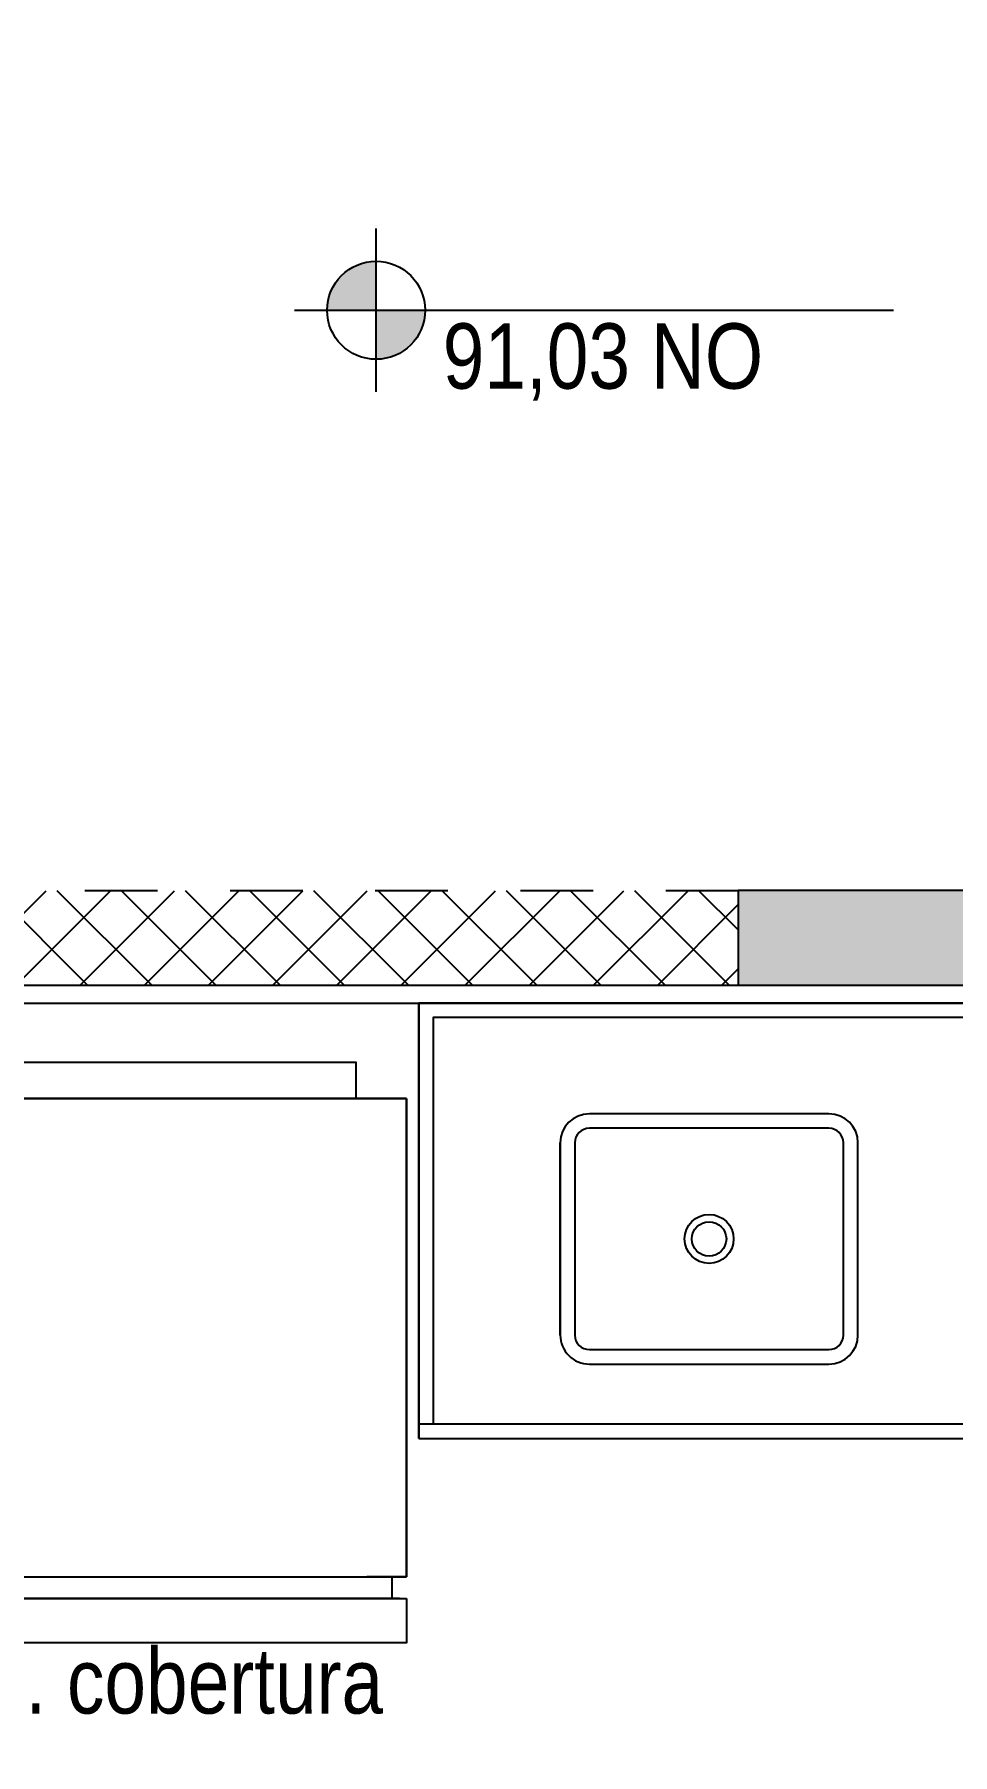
# Model space of a CAD drawing. Header units: metres. Extents: x -40 to 570, y -25 to 184.
# Drawn here: x 107.686 to 108.95, y -5.64 to -3.27 of the extents above; entities that cross this region are included whole.
import ezdxf
from ezdxf.enums import TextEntityAlignment as Align

# ---------------------------------------------------------------- set-up
doc = ezdxf.new("R2010")
doc.units = ezdxf.units.M
doc.linetypes.add('DUPLEX SUPERIOR$0$DASHEDX2', pattern=[1.5, 1, -0.5])
for name, color, linetype in [('ARQ-DIM', 2, 'Continuous'), ('ARQ-SIM', 1, 'Continuous'), ('ARQ-TXT', 2, 'Continuous'), ('DUPLEX SUPERIOR$0$1', 232, 'DUPLEX SUPERIOR$0$DASHEDX2'), ('DUPLEX SUPERIOR$0$102', 232, 'Continuous'), ('DUPLEX SUPERIOR$0$3', 2, 'Continuous'), ('DUPLEX SUPERIOR$0$4', 2, 'Continuous'), ('DUPLEX SUPERIOR$0$5', 232, 'Continuous'), ('DUPLEX SUPERIOR$0$ARQ-ALV ACAB', 4, 'Continuous'), ('DUPLEX SUPERIOR$0$ARQ-ALV OSSO', 5, 'Continuous'), ('DUPLEX SUPERIOR$0$ARQ-HID', 7, 'Continuous'), ('DUPLEX SUPERIOR$0$ARQ-MOB', 7, 'Continuous')]:
    doc.layers.add(name, color=color, linetype=linetype)
doc.styles.add('Adesa', font='ARIALN.TTF')
doc.styles.add('M50', font='ARIALN.TTF', dxfattribs={"height": 0.15})

# ---------------------------------------------------------------- blocks, each defined once
blk = doc.blocks.new('DUPLEX SUPERIOR$0$MOB_Jacuzzi-SPA J180 Quality')
h = blk.add_hatch()
h.set_pattern_fill('DOTS', color=251, scale=30, style=0)
h.set_pattern_definition([(4.10194108912218e-14, (-1.818989403545856e-12, 0), (0.9374999999999999, 1.875), [0, -1.875])])
h.paths.add_polyline_path([(333.0059079867951, -53.49014315542081), (278.5059079867933, -53.49014315542081), (278.5059079867933, -107.9901431554208, 0.4142135623731036)])
h.paths.add_polyline_path([(278.5059079867933, -53.49014315542081), (242.6924444393844, -53.49014315542081, -0.01876329975615347), (241.8449090056511, -80.25742323036684, 0.3064505103350357), (254.7750401217563, -102.5523068905459, 0.1131072963611675), (278.5059079867933, -107.9901431554208)])
h.paths.add_polyline_path([(333.0059079867951, -53.49014315542081, 0.4142135623730925), (278.5059079867933, 1.00985684457919), (278.5059079867933, -53.49014315542081)])
h.paths.add_polyline_path([(278.5059079867933, 1.00985684457919, 0.1538020056694414), (247.2656579408995, -8.832593098679354, 0.5426037644256235), (247.4931320416199, -15.53572910868752, -0.75981502956819), (244.5059079867933, -26.27544574908097), (244.1903460271387, -26.27544574908097, 0.4353550895778438), (241.7043028477019, -28.96139153857803, -0.01719849777577231), (242.6924444393844, -53.49014315542081), (278.5059079867933, -53.49014315542081)])
h.paths.add_polyline_path([(766.005907986797, -48.29598532693853), (1414.815431796322, -48.29598532693853), (1414.815431796322, 326.7040146730615), (766.005907986797, 326.7040146730615)], flags=9)
blk = doc.blocks.new('DUPLEX SUPERIOR$0$GELADEIRA')
for p, q in [((-0.009807916487375223, 0.7391569013258277), (-0.664674120779182, 0.7391569013258277)), ((-0.05502648320498338, 0.7391492746525046), (-0.009807923656921957, 0.7391569013276467)), ((-0.009807916487261537, 0.7391569013267372), (-0.05502143961894035, 0.7391492755010631)), ((-0.7099985621437099, 0.7092458692974333), (-0.7099985621414362, 0.05000082608273715)), ((-0.7099985621413225, 0.7092458692974333), (1.437859395991836e-06, 0.7092458692974333)), ((-0.7099985621414362, 0.05000082608182765), (-0.7099985621414362, 0.7092458692974333)), ((-0.7099985621413225, 0.05000082608273715), (-0.7099985621413225, 0.7092458692974333)), ((1.437857008568244e-06, 0.7092458693010713), (-0.05502143962155515, 0.7092458692992523)), ((-0.05502143961894035, 0.7092458692983428), (1.437859509678674e-06, 0.7092458692983428)), ((1.437859395991836e-06, 0.05000082608353296), (1.437857008568244e-06, 0.7092458693010713)), ((1.437859395991836e-06, 0.7092458692974333), (1.437859395991836e-06, 0.05000082608171397)), ((1.437859509678674e-06, 0.7092458692983428), (1.437859509678674e-06, 0.05000082608262346)), ((-0.7099985621414362, 0.05000082608273715), (1.437859395991836e-06, 0.05000082608353296)), ((1.437859395991836e-06, 0.05000082608171397), (-0.7099985621414362, 0.05000082608182765)), ((1.437859509678674e-06, 0.05000082608262346), (-0.7099985621413225, 0.05000082608273715))]:
    blk.add_line(p, q)
for points in [[(-0.6099985621412998, 0.8000008279891517), (-0.6099985621412998, 0.8240008279891526), (-0.5599985621412884, 0.8240008279891526), (-0.5599985621412884, 0.8000008279891517)], [(-0.6899985621413407, 0.7391569013267372), (-0.6899985621413407, 0.7092458692974333)], [(-0.01999856214047213, 0.7391569013267372), (-0.01999856214047213, 0.7092458692983428)], [(-0.6399985621412725, 0.05000082608273715), (-0.6399985621409314, 8.260826689365786e-07), (-0.06999856214099509, 8.26084942673333e-07), (-0.06999999999999318, 0.04999999999768079)]]:
    blk.add_lwpolyline(points)
blk.add_lwpolyline([(1.437859509678674e-06, 0.7391569013267372), (1.437859509678674e-06, 0.800000827989038), (-0.7099985621413225, 0.8000008279891517), (-0.7099985621413225, 0.7391569013267372)], close=True)
blk = doc.blocks.new('DUPLEX SUPERIOR$0$layout dup sup tipo 2')
at = {"layer": 'DUPLEX SUPERIOR$0$ARQ-MOB', "color": 251, "xscale": -0.01, "yscale": 0.01, "zscale": 0.01}
blk.add_blockref('DUPLEX SUPERIOR$0$MOB_Jacuzzi-SPA J180 Quality', (-13.66236286769004, -4.726520519183633), dxfattribs=at)
at = {"layer": 'DUPLEX SUPERIOR$0$ARQ-MOB', "rotation": 179.9994679149757}
blk.add_blockref('DUPLEX SUPERIOR$0$GELADEIRA', (-23.55819538303319, -4.686305487561877), dxfattribs=at)
blk = doc.blocks.new('DUPLEX SUPERIOR$0$00002ITA-AIT-PR-008-BSE-PLA-TIP-R00$0$Cuba 1')
blk.add_line((0.2050000000000978, 0.305000000000291), (0.2050000000000978, 0.03999999999996362))
for points in [[(0.1650000000001342, -4.547473508864641e-13, 0.414213562373095), (0.2050000000000978, 0.03999999999996362), (0.2050000000000978, 0.305000000000291, 0.414213562373095), (0.1650000000001342, 0.3449999999997999), (-0.1650000000001342, 0.3450000000002547, 0.414213562373095), (-0.2050000000001546, 0.3049999999998363), (-0.2050000000001546, 0.03999999999996362, 0.414213562373095), (-0.165000000000191, -4.547473508864641e-13)], [(-0.165000000000191, 0.02000000000043656), (0.1650000000001342, 0.01999999999952706, 0.414213562373095), (0.1849999999996612, 0.03999999999996362), (0.185000000000116, 0.3049999999998363, 0.414213562373095), (0.1650000000001342, 0.3249999999998181), (-0.1650000000001342, 0.3249999999998181, 0.414213562373095), (-0.185000000000116, 0.3049999999998363), (-0.1849999999996612, 0.03999999999996362, 0.414213562373095)]]:
    blk.add_lwpolyline(points, format="xyb", close=True)
for radius in [0.0337021129208581, 0.0237021129208581]:
    blk.add_circle((0, 0.1725000000001273), radius)
blk = doc.blocks.new('*U1111')
at = {"linetype": 'Continuous'}
blk.add_lwpolyline([(0, 0), (0, 0.5999999918791219), (-1.199999999998907, 0.5999999918791219), (-1.199999999998907, 0)], dxfattribs=at)
at = {"lineweight": -2}
for points in [[(-1.199999999998907, 0), (-1.199999999998907, 0.5999999918791219), (0, 0.5999999918791219), (0, 0)], [(-1.179999999998907, 0.02), (-1.179999999998907, 0.5799999918791219), (-0.02000000000000002, 0.5799999918791219), (-0.02, 0.02000000000000013)], [(0, 0.02), (-1.199999999998907, 0.02)], [(0, 0), (-1.199999999998907, 0)]]:
    blk.add_lwpolyline(points, dxfattribs=at)
at = {"lineweight": -2, "extrusion": (0, 0, -1), "zscale": -1, "rotation": 180}
blk.add_blockref('DUPLEX SUPERIOR$0$00002ITA-AIT-PR-008-BSE-PLA-TIP-R00$0$Cuba 1', (0.4000000000196451, 0.4474999923912041), dxfattribs=at)
blk = doc.blocks.new('DUPLEX SUPERIOR$0$planta duplex superior tipo 4')
at = {"layer": 'DUPLEX SUPERIOR$0$ARQ-ALV ACAB'}
blk.add_lwpolyline([(-7.329752684345325, -3.866373036903077), (-7.330003585578324, -4.766404932704821), (-9.905081515942186, -4.766407250781854)], dxfattribs=at)
at = {"layer": 'DUPLEX SUPERIOR$0$ARQ-ALV OSSO'}
blk.add_lwpolyline([(-7.304969215773181, -3.841373036903077), (-7.30496921577318, -4.791409915575799), (-10.07508151594219, -4.791412316269463), (-10.075029862663, -2.191391346269463)], dxfattribs=at)
at = {"layer": 'DUPLEX SUPERIOR$0$ARQ-HID', "extrusion": (0, 0, -1), "zscale": -1, "rotation": 180}
blk.add_blockref('*U1111', (8.140003643533646, -4.166612850168032), dxfattribs=at)
blk = doc.blocks.new('DUPLEX SUPERIOR$0$_HC5F01AD94B-017')
for p, q in [((1486.502788, -86.80980100000001), (1497.810895, -75.501693)), ((1486.502788, -77.970966), (1488.97206, -75.501693)), ((1508.992248, -94.778686), (1489.715256, -75.501693)), ((1493.64973, -88.501693), (1506.64973, -75.501693)), ((1508.992248, -85.939851), (1498.55409, -75.501693)), ((1508.992248, -77.101016), (1507.392925, -75.501693)), ((1493.876421, -88.501693), (1486.502788, -81.12805999999999)), ((1495.992248, -94.99801), (1508.992248, -81.99801)), ((1508.992248, -103.61752), (1495.992248, -90.61752)), ((1495.992248, -103.836844), (1508.992248, -90.836844)), ((1508.992248, -112.456355), (1495.992248, -99.456355)), ((1495.992248, -112.675679), (1508.992248, -99.675679)), ((1508.992248, -121.29519), (1495.992248, -108.29519)), ((1495.992248, -121.514514), (1508.992248, -108.514514)), ((1516.358012, -137.499789), (1495.992248, -117.134025)), ((1495.992248, -130.353349), (1508.992248, -117.353349)), ((1497.684642, -137.499789), (1510.684642, -124.499789)), ((1506.523477, -137.499789), (1519.523477, -124.499789)), ((1525.196847, -137.499789), (1512.196847, -124.499789)), ((1515.362312, -137.499789), (1528.362312, -124.499789)), ((1534.035682, -137.499789), (1521.035682, -124.499789)), ((1524.201147, -137.499789), (1537.201147, -124.499789)), ((1542.874517, -137.499789), (1529.874517, -124.499789)), ((1533.039982, -137.499789), (1546.039982, -124.499789)), ((1551.713351, -137.499789), (1538.713351, -124.499789)), ((1541.878816, -137.499789), (1554.878816, -124.499789)), ((1560.552186, -137.499789), (1547.552186, -124.499789)), ((1550.717651, -137.499789), (1563.717651, -124.499789)), ((1569.391021, -137.499789), (1556.391021, -124.499789)), ((1559.556486, -137.499789), (1572.556486, -124.499789)), ((1578.229856, -137.499789), (1565.229856, -124.499789)), ((1568.395321, -137.499789), (1581.395321, -124.499789)), ((1587.06869, -137.499789), (1574.06869, -124.499789)), ((1577.234155, -137.499789), (1590.234155, -124.499789)), ((1595.907525, -137.499789), (1582.907525, -124.499789)), ((1586.07299, -137.499789), (1599.07299, -124.499789)), ((1604.74636, -137.499789), (1591.74636, -124.499789)), ((1594.911825, -137.499789), (1607.911825, -124.499789)), ((1613.585195, -137.499789), (1600.585195, -124.499789)), ((1603.75066, -137.499789), (1616.75066, -124.499789)), ((1622.424029, -137.499789), (1609.424029, -124.499789)), ((1612.589494, -137.499789), (1625.589494, -124.499789)), ((1631.262864, -137.499789), (1618.262864, -124.499789)), ((1632.5175, -129.91559), (1627.101699, -124.499789)), ((1507.519178, -137.499789), (1495.992248, -125.972859)), ((1621.428329, -137.499789), (1632.5175, -126.410619)), ((1498.680343, -137.499789), (1495.992248, -134.811694)), ((1630.267164, -137.499789), (1632.5175, -135.249453))]:
    blk.add_line(p, q)
blk = doc.blocks.new('DUPLEX SUPERIOR$0$EST-LO-012-BAR-R00')
at = {"layer": 'DUPLEX SUPERIOR$0$3'}
h = blk.add_hatch(color=8, dxfattribs=at)
h.dxf.hatch_style = 1
h.paths.add_polyline_path([(12.99016600000016, -733.007865), (-0.004451999999901091, -733.007865), (-0.004451999999901091, -859.007865), (12.99016600000016, -859.007865)], flags=16)
h.paths.add_polyline_path([(12.99016600000016, -474.009684), (-0.004451999999901091, -474.009684), (-0.004451999999901091, -600.0096840000001), (12.99016600000016, -600.0096840000001)], flags=16)
h.paths.add_polyline_path([(12.99016600000015, -41.00671599999998), (0, -41.00671599999998), (0, -167.006716), (12.99016600000016, -167.006716)], flags=16)
h.paths.add_polyline_path([(-77.50030500000001, 296.001179), (-239.500305, 296.001179), (-239.500305, 282.9973890000001), (-77.50030500000003, 282.9973890000001)], flags=16)
h.paths.add_polyline_path([(1027.995156, -74.00190399999997), (1014.985014, -74.00190399999997), (1014.985014, -183.00198), (1012.995156, -183.00198), (1012.995156, -196.001904), (1027.995156, -196.001904)], flags=17)
h.paths.add_polyline_path([(-1534.999687, -396.002061), (-1547.999687, -396.002061), (-1547.999687, -566.99002), (-1534.999687, -566.99002), (-1534.999687, -458.0028550000001), (-1532.999904, -458.0028550000001), (-1532.999904, -445.0030369999999), (-1534.999687, -445.0030369999999)], flags=17)
h.paths.add_polyline_path([(-1547.999687, -245.000884), (-1547.999687, -74.00088400000001), (-1534.999687, -74.00088400000001), (-1534.999687, -183.000531), (-1532.999687, -183.000531), (-1532.999687, -196.000349), (-1534.999687, -196.000349), (-1534.999687, -245.000884)])
h.paths.add_polyline_path([(1027.995404, -566.99002), (1014.995404, -566.99002), (1014.995404, -458.0014820000001), (1012.995404, -458.0014820000001), (1012.995404, -444.99002), (1027.995404, -444.99002)])
h.paths.add_polyline_path([(-251.979379, -937.001358), (-251.979379, -924.001358), (-232.0044859999999, -924.000659), (-232.0044859999999, -855.000659), (-213.004486, -855.000659), (-213.004486, -924.000659), (-0.004451999999901091, -924.001358), (-0.004451999999901091, -415.003177), (-213.0112379999999, -415.003177), (-213.0112379999999, -482.000175), (-232.0112379999999, -482.000175), (-232.0112379999999, -396.003177), (280.9957769999999, -396.003177), (280.9957769999999, -409.003386), (12.9955480000001, -409.003386), (12.9955480000001, -937.001358)])
h.paths.add_polyline_path([(-517.003335, -245.000006), (-517.003335, 296.001179), (12.99461800000006, 296.001179), (12.99461800000006, -232.000209), (280.9957769999999, -232.000209), (280.9957769999999, -245), (0, -245), (0, 0), (-249.000312, 0), (-249.000312, 12.998784), (-0.0003050000000257569, 12.998784), (-0.0003050000000257569, 282.9973890000001), (-504.003335, 282.9973890000001), (-504.003335, -245.000006)])
h.paths.add_polyline_path([(-801.0000610000001, -408.999165), (-520.003335, -408.999165), (-520.003335, -395.999165), (-801.0000610000001, -395.999165)], flags=17)
h.paths.add_polyline_path([(719.496112, -409.003033), (719.496112, -396.003386), (459.9960429999999, -396.003386), (459.9960429999999, -541.004109), (472.9960429999999, -541.004109), (472.9960429999999, -409.003033)], flags=17)
h.paths.add_polyline_path([(719.496112, -232.000353), (472.9960429999999, -232.000353), (472.9960429999999, -99.99927699999998), (459.9960429999999, -99.99927699999998), (459.9960429999999, -245), (719.496112, -245)], flags=17)
h.paths.add_polyline_path([(-993.0003099999999, -541.004109), (-980.00031, -541.004109), (-980.00031, -396.003386), (-1239.500379, -396.003386), (-1239.500379, -409.003386), (-993.0003099999999, -409.003386)], flags=17)
h.paths.add_polyline_path([(-993.0003099999999, -99.99927699999998), (-993.0003099999999, -232), (-1239.500379, -232), (-1239.500379, -245), (-980.00031, -245), (-980.00031, -99.99927699999998)], flags=17)
h.paths.add_polyline_path([(-801.0000610000001, -245), (-520.003335, -245), (-520.003335, -232), (-801.0000610000001, -232)], flags=17)
h.paths.add_polyline_path([(-517.003335, -937.0022170000001), (-352.982201, -937.0022170000001), (-352.982201, -924.002217), (-504.003335, -924.002217), (-504.003335, -395.999165), (-517.003335, -395.999165)])
h.paths.add_polyline_path([(574.4795160000001, -14.00285500000001), (593.4795160000001, -14.00285500000001), (593.4795160000001, 35.99714499999999), (574.4795160000001, 35.99714499999999)])
h.paths.add_polyline_path([(574.4795160000001, -677.0005309999999), (593.4795160000001, -677.0005309999999), (593.4795160000001, -627.0005309999999), (574.4795160000001, -627.0005309999999)])
h.paths.add_polyline_path([(-1113.500883, -677.0005309999999), (-1094.500883, -677.0005309999999), (-1094.500883, -627.0005309999999), (-1113.500883, -627.0005309999999)])
h.paths.add_polyline_path([(-1113.500883, -14.00285500000001), (-1094.500883, -14.00285500000001), (-1094.500883, 35.99714499999999), (-1113.500883, 35.99714499999999)])
h.paths.add_polyline_path([(265.9957769999999, -677.0005309999999), (284.9957769999999, -677.0005309999999), (284.9957769999999, -627.0005309999999), (265.9957769999999, -627.0005309999999)])
h.paths.add_polyline_path([(265.9957769999999, -14.00285500000001), (284.9957769999999, -14.00285500000001), (284.9957769999999, 35.99714499999999), (265.9957769999999, 35.99714499999999)])
h.paths.add_polyline_path([(-805.000061, -677.0005309999999), (-786.000061, -677.0005309999999), (-786.000061, -627.0005309999999), (-805.000061, -627.0005309999999)])
h.paths.add_polyline_path([(-805.000061, -14.00285500000001), (-786.000061, -14.00285500000001), (-786.000061, 35.99714499999999), (-805.000061, 35.99714499999999)])
edge = h.paths.add_edge_path()
edge.add_line((-1547.999687, -566.99002), (-1547.999687, -396.002061))
edge.add_line((-1547.999687, -396.002061), (-1534.999687, -396.002061))
edge.add_line((-1534.999687, -396.002061), (-1534.999687, -445.0030369999999))
edge.add_line((-1534.999687, -445.0030369999999), (-1532.999904, -445.0030369999999))
edge.add_line((-1532.999904, -445.0030369999999), (-1532.999904, -458.002855))
edge.add_line((-1532.999904, -458.0028550000001), (-1534.999687, -458.0028550000001))
edge.add_line((-1534.999687, -458.0028550000001), (-1534.999687, -566.99002))
edge.add_line((-1534.999687, -566.99002), (-1547.999904, -566.99002))
edge.add_line((1027.989198, -196.001904), (1012.995156, -196.001904))
edge.add_line((1012.995156, -196.001904), (1012.995156, -183.00198))
edge.add_line((1012.995156, -183.00198), (1014.985014, -183.00198))
edge.add_line((1014.985014, -183.00198), (1014.985014, -74.00190399999997))
edge.add_line((1014.985014, -74.00190399999997), (1027.995156, -74.00190399999997))
edge.add_line((1027.995156, -74.00190399999997), (1027.995156, -196.001904))
h.paths.add_polyline_path([(-1.560016502046425, -178.4788324079127), (-1.560016502046421, -104.4252853410641), (-24.53580094952255, -104.4252853410641), (-24.53580094952255, -178.4788324079127)], flags=25)
at = {"layer": 'DUPLEX SUPERIOR$0$4'}
h = blk.add_hatch(color=8, dxfattribs=at)
h.dxf.hatch_style = 1
h.paths.add_polyline_path([(-1094.500883, 35.99714499999999), (-1113.500883, 35.99714499999999), (-1113.500883, -14.00285500000001), (-1094.500883, -14.00285500000001)])
h.paths.add_polyline_path([(-786.000061, 35.99714499999999), (-805.000061, 35.99714499999999), (-805.000061, -14.00285500000001), (-786.000061, -14.00285500000001)])
h.paths.add_polyline_path([(-980.00031, -99.99927699999998), (-993.0003099999999, -99.99927699999999), (-993.0003099999999, -232), (-1239.500379, -232), (-1239.500379, -245), (-980.00031, -244.9999999999999)])
h.paths.add_polyline_path([(-980.00031, -396.003386), (-1239.500379, -396.003386), (-1239.500379, -409.003386), (-993.0003099999999, -409.0033859999999), (-993.0003099999999, -541.004109), (-980.00031, -541.004109)])
h.paths.add_polyline_path([(-1534.999687, -396.002061), (-1547.999687, -396.002061), (-1547.999687, -566.99002), (-1534.999687, -566.99002), (-1534.999687, -458.0028550000001), (-1532.999904, -458.0028550000001), (-1532.999904, -445.0030369999999), (-1534.999687, -445.0030369999999)])
h.paths.add_polyline_path([(-2548.999343, 77.00156599999997), (-2561.999343, 77.00156599999997), (-2561.999343, -195.998214), (-2399.510997, -195.998214), (-2399.510997, -182.998214), (-2548.999343, -182.998214)], flags=17)
h.paths.add_polyline_path([(-2548.999822, -458.0049420000001), (-2399.510997, -458.0049420000001), (-2399.510997, -445.004942), (-2561.999822, -445.004942), (-2561.999822, -718.0049520000001), (-2548.999822, -718.0049520000001)], flags=17)
h.paths.add_polyline_path([(280.9957769999999, -409.003386), (459.9960429999999, -409.003386), (459.9960429999999, -396.003386), (280.9957769999999, -396.003386)])
h.paths.add_polyline_path([(1014.995404, -718.004952), (1027.995404, -718.004952), (1027.995404, -566.99002), (1014.995404, -566.99002)])
h.paths.add_polyline_path([(865.506331, -458.0014820000001), (1012.995404, -458.0014820000001), (1012.995404, -444.99002), (865.506331, -444.99002)])
h.paths.add_polyline_path([(865.506331, -196.001904), (1012.995156, -196.001904), (1012.995156, -183.00198), (865.506331, -183.00198)])
h.paths.add_polyline_path([(1014.995156, -74.00190399999997), (1027.995156, -74.00190399999997), (1027.995156, 77.00088699999998), (1014.995156, 77.00088699999998)])
h.paths.add_polyline_path([(280.9957769999999, -245), (459.9960429999999, -245), (459.9960429999999, -232.000209), (280.9957769999999, -232.000209)])
h.paths.add_polyline_path([(-57.50193599999989, -245), (0, -245), (0, -225.996934), (-57.50193599999989, -225.996934)])
h.paths.add_polyline_path([(-980.00031, -245), (-801.0000610000001, -245), (-801.0000610000001, -232), (-980.00031, -232)])
h.paths.add_polyline_path([(-980.00031, -409.0031770000001), (-801.0000610000001, -409.0031770000001), (-801.0000610000001, -395.999165), (-980.00031, -395.999165)])
h.paths.add_polyline_path([(-1547.999687, -74.00088400000001), (-1534.999687, -74.00088400000001), (-1534.999687, 77.00093200000003), (-1547.999687, 77.00093200000003)])
h.paths.add_polyline_path([(-1532.999687, -196.000349), (-1385.510847, -196.000349), (-1385.510847, -183.000531), (-1532.999687, -183.000531)])
h.paths.add_polyline_path([(-1547.999904, -718.0049759999999), (-1534.999687, -718.0049759999999), (-1534.999687, -566.99002), (-1547.999904, -566.99002)])
h.paths.add_polyline_path([(-1532.999904, -458.0028550000001), (-1385.510832, -458.0028550000001), (-1385.510832, -445.0030369999999), (-1532.999904, -445.0030369999999)])
h.paths.add_polyline_path([(-1548.000663, -396.002061), (-2253.500545, -396.002061), (-2253.500545, -409.0016850000001), (-2008.001965, -409.0016850000001), (-2008.001965, -540.996579), (-1995.001777, -540.996579), (-1995.001777, -409.00183), (-1548.000663, -409.00183)])
h.paths.add_polyline_path([(1245.999783, -327.001694), (1689.007686, -327.001694), (1689.007686, -314.001694), (1245.999783, -314.001694)])
h.paths.add_polyline_path([(-249.004459, -245.001553), (-236.004459, -245.001553), (-236.004459, -0.001553000000001248), (-249.004459, -0.001553000000001248)])
h.paths.add_polyline_path([(-1548.000446, -245.001325), (-1548.000446, -232.001024), (-1995.001965, -232.001024), (-1995.001965, -100.000624), (-2008.001965, -100.000624), (-2008.001965, -232.001325), (-2253.500545, -232.001325), (-2253.500545, -245.001325)])
h.paths.add_polyline_path([(-3223.007243, -327.001694), (-2779.99934, -327.001694), (-2779.99934, -314.001694), (-3223.007243, -314.001694)])
h.paths.add_polyline_path([(1015.01125, -327.001694), (1155.51125, -327.001694), (1155.51125, -314.001694), (1015.01125, -314.001694)])
h.paths.add_polyline_path([(-2689.510807, -327.001694), (-2549.010807, -327.001694), (-2549.010807, -314.001694), (-2689.510807, -314.001694)])
h.paths.add_polyline_path([(-3223.007243, -72.001699), (-3208.007243, -72.001699), (-3208.007243, -42.00169899999997), (-3223.007243, -42.00169899999997)])
h.paths.add_polyline_path([(-2962.007243, -72.001699), (-2947.007243, -72.001699), (-2947.007243, -42.00169899999997), (-2962.007243, -42.00169899999997)])
h.paths.add_polyline_path([(1413.007686, -72.001699), (1428.007686, -72.001699), (1428.007686, -42.00169899999997), (1413.007686, -42.00169899999997)])
h.paths.add_polyline_path([(1674.007686, -72.001699), (1689.007686, -72.001699), (1689.007686, -42.00169899999997), (1674.007686, -42.00169899999997)])
h.paths.add_polyline_path([(-3223.007243, -599.001687), (-3208.007243, -599.001687), (-3208.007243, -569.001687), (-3223.007243, -569.001687)])
h.paths.add_polyline_path([(-2962.007243, -599.001687), (-2947.007243, -599.001687), (-2947.007243, -569.001687), (-2962.007243, -569.001687)])
h.paths.add_polyline_path([(1413.007686, -599.001687), (1428.007686, -599.001687), (1428.007686, -569.001687), (1413.007686, -569.001687)])
h.paths.add_polyline_path([(1674.007686, -599.001687), (1689.007686, -599.001687), (1689.007686, -569.001687), (1674.007686, -569.001687)])
edge = h.paths.add_edge_path()
edge.add_line((-2399.510997, -445.004942), (-2561.999822, -445.004942))
edge.add_line((-2561.999822, -445.004942), (-2561.999822, -718.004952))
edge.add_line((-2561.999822, -718.004952), (-2548.999822, -718.004952))
edge.add_line((-2548.999822, -718.004952), (-2548.999822, -458.004942))
edge.add_line((-2548.999822, -458.0049420000001), (-2399.510997, -458.0049420000001))
edge.add_line((-2399.510997, -458.0049420000001), (-2399.510997, -445.0051720000001))
edge.add_line((-2561.999343, 77.00156599999997), (-2561.999343, -195.998214))
edge.add_line((-2561.999343, -195.998214), (-2399.510997, -195.998214))
edge.add_line((-2399.510997, -195.998214), (-2399.510997, -182.998214))
edge.add_line((-2399.510997, -182.998214), (-2548.999343, -182.998214))
edge.add_line((-2548.999343, -182.998214), (-2548.999343, 77.001566))
edge.add_line((-2548.999343, 77.00156599999997), (-2561.999822, 77.00156599999997))
h.paths.add_polyline_path([(-1109.165787502046, -62.83089740791269), (-1109.165787502046, -3.910365347885389), (-1132.141571949522, -3.910365347885389), (-1132.141571949522, -62.83089740791269)], flags=9)
at = {"layer": 'DUPLEX SUPERIOR$0$1'}
for points in [[(865.5108240000001, -445.001482), (741.985572, -445.001482)], [(741.985572, -458.0014820000001), (865.506331, -458.0014820000001)]]:
    blk.add_lwpolyline(points, dxfattribs=at)
at = {"layer": 'DUPLEX SUPERIOR$0$4'}
blk.add_lwpolyline([(865.506331, -458.0014820000001), (1012.995404, -458.0014820000001), (1012.995404, -444.99002), (865.506331, -444.99002), (865.506331, -458.0014820000001)], dxfattribs=at)
at = {"layer": 'DUPLEX SUPERIOR$0$5'}
blk.add_lwpolyline([(865.506331, -458.0014820000001), (1012.995404, -458.0014820000001), (1012.995404, -444.99002), (865.506331, -444.99002), (865.506331, -458.0014820000001)], dxfattribs=at)
at = {"layer": 'DUPLEX SUPERIOR$0$102'}
blk.add_blockref('DUPLEX SUPERIOR$0$_HC5F01AD94B-017', (-767.006676, -320.501693), dxfattribs=at)
blk = doc.blocks.new('DUPLEX SUPERIOR')
at = {"linetype": 'Continuous', "xscale": 0.01, "yscale": 0.01, "zscale": 0.01}
blk.add_blockref('DUPLEX SUPERIOR$0$EST-LO-012-BAR-R00', (0, 0), dxfattribs=at)
at = {"layer": 'DUPLEX SUPERIOR$0$ARQ-ALV OSSO', "rotation": 180}
blk.add_blockref('DUPLEX SUPERIOR$0$planta duplex superior tipo 4', (0.07491474032337475, -9.37150587424852, -4.318356323902826e-06), dxfattribs=at)
at = {"layer": 'DUPLEX SUPERIOR$0$ARQ-MOB', "xscale": -1}
blk.add_blockref('DUPLEX SUPERIOR$0$layout dup sup tipo 2', (-15.35995898209281, -7.756560887450781e-05, -4.318356323902826e-06), dxfattribs=at)
blk = doc.blocks.new('NipAcOs')
at = {"layer": 'ARQ-SIM'}
h = blk.add_hatch(color=256, dxfattribs=at)
h.dxf.hatch_style = 1
h.paths.add_polyline_path([(0, 0.1499999999999773, 0.4142135623730951), (-0.1499999999999773, 0), (0, 0)])
h.paths.add_polyline_path([(0.1499999999999773, 0), (0, 0), (0, -0.1499999999999773, 0.4142135623730951)])
for p, q in [((0, -0.25), (0, 0.25)), ((-0.25, 0), (0.1499999999999773, 0)), ((0.1499999999999773, 0), (1.583441196697537, 0))]:
    blk.add_line(p, q, dxfattribs=at)
blk.add_circle((0, 0), 0.15, dxfattribs=at)
at = {"style": 'Adesa'}
for p in [(0.2040091630106531, 0.0600000000000023), (0.2040091630106531, -0.2400000000000091)]:
    blk.add_attdef('000,00', p, '', height=0.2, dxfattribs=at)

msp = doc.modelspace()

# ---------------------------------------------------------------- block references
at = {"layer": 'ARQ-DIM'}
msp.add_blockref('DUPLEX SUPERIOR', (100, 0), dxfattribs=at)
at = {"layer": 'ARQ-SIM'}
ref = msp.add_blockref('NipAcOs', (108.1561881032614, -3.650208495240106, 4.318356323902826e-06), dxfattribs=dict(at, xscale=0.45, yscale=0.45, zscale=0.45))
ref.add_attrib('000,00', '91,03 NO', (108.2479922266168, -3.75820849524011, 4.318356323902826e-06), dxfattribs={"layer": '0', "color": 2, "height": 0.09, "style": 'Adesa'})

# ---------------------------------------------------------------- texts
at = {"layer": 'ARQ-TXT', "style": 'M50'}
msp.add_text('proj. cobertura', height=0.09, dxfattribs=at).set_placement((107.8335654230378, -5.550070321118516, -0.04523286003401886), align=Align.MIDDLE)

doc.saveas('drawing.dxf')
